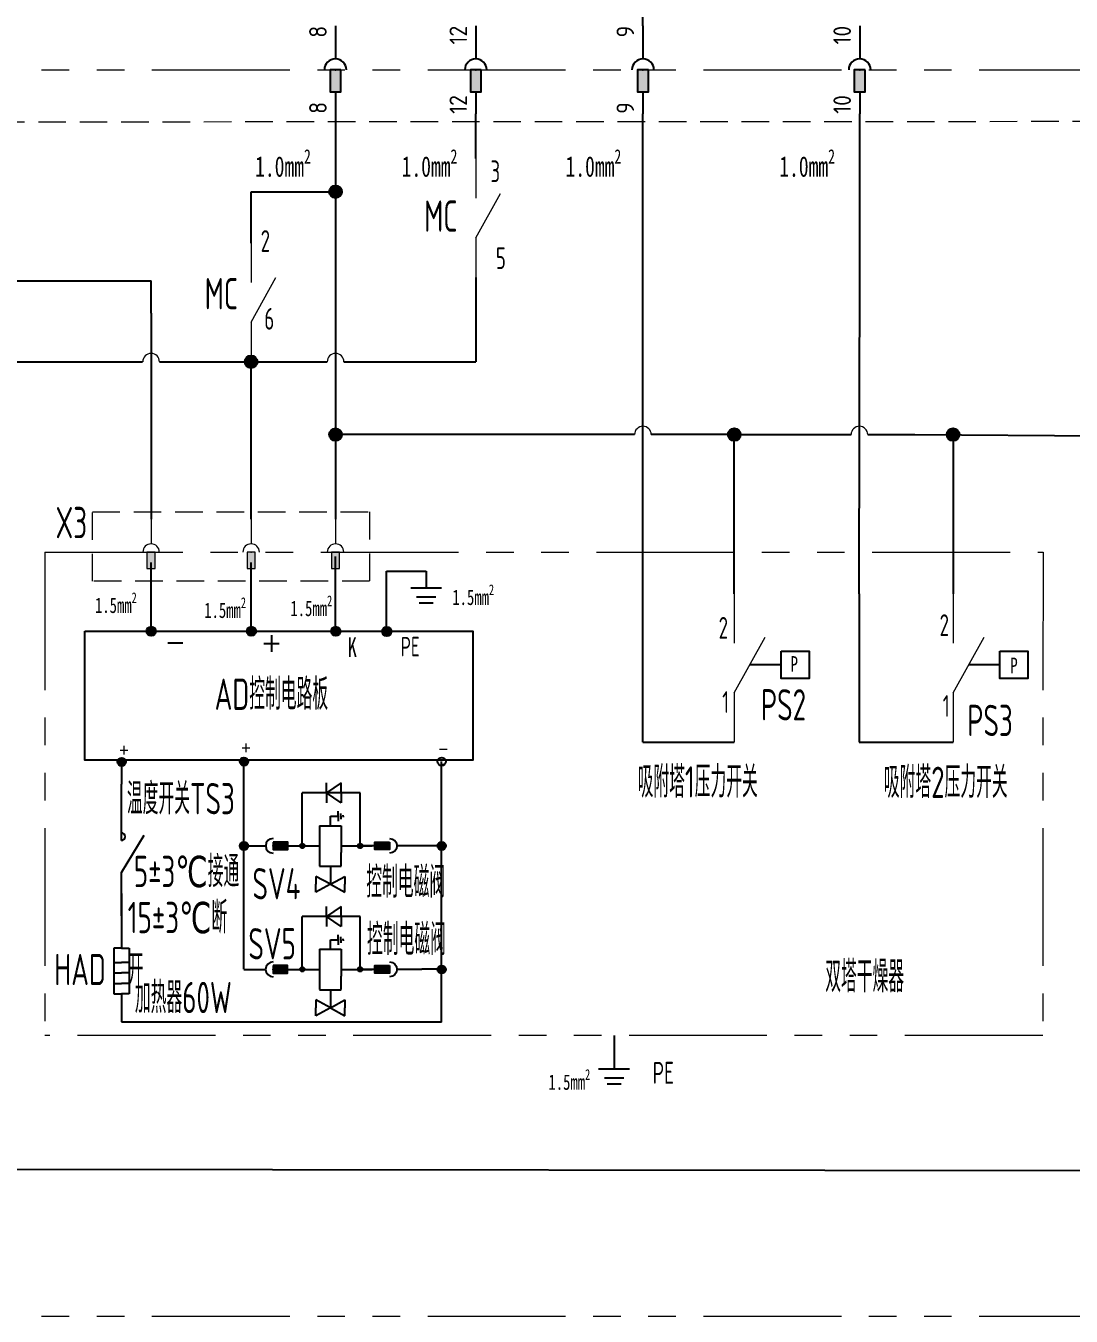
# Model space of a CAD drawing. Header units: millimetres. Extents: x 0 to 840, y 0 to 594.
# Drawn here: x 436.4 to 556.8, y 212.1 to 360.5 of the extents above; entities that cross this region are included whole.
import ezdxf
from ezdxf.enums import TextEntityAlignment as Align

# ---------------------------------------------------------------- set-up
doc = ezdxf.new("R2010")
doc.units = ezdxf.units.MM
for name, pattern in [('CENTER2', [12, 7, -1, 1, -1, 1, -1]), ('HIDDEN', [9.525, 6.35, -3.175]), ('PHANTOM2', [31.75, 15.875, -3.175, 3.175, -3.175, 3.175, -3.175])]:
    doc.linetypes.add(name, pattern=pattern)
for name, color, linetype, lineweight in [('BLK_0.5mm^2', 7, 'Continuous', 18), ('SYMS', 7, 'Continuous', 18), ('TAGS', 51, 'Continuous', 18), ('TERMS', 4, 'Continuous', 18), ('双点划线', 6, 'CENTER2', 18), ('尺寸线层', 3, 'Continuous', 13), ('标注', 3, 'Continuous', 18), ('虚线', 2, 'HIDDEN', 18)]:
    doc.layers.add(name, color=color, linetype=linetype, lineweight=lineweight)
doc.styles.add('WD', font='romans.shx', dxfattribs={"bigfont": 'gbcbig.shx'})
doc.styles.add('WD_IEC', font='isocp2.shx', dxfattribs={"width": 0.9, "bigfont": 'gbcbig.shx'})
doc.styles.add('海泰汉字样式', font='仿宋_GB2312_0.ttf', dxfattribs={"width": 0.7})

# ---------------------------------------------------------------- blocks, each defined once
blk = doc.blocks.new('fse')
blk.add_hatch(color=256).paths.add_polyline_path([(-62.47, -297.35), (-62.47, -293.6), (-64.34, -293.6), (-64.34, -297.35)], flags=0)
for p, q in [((-63.41, -286.1), (-63.41, -291.72)), ((-63.41, -297.35), (-63.41, -301.1))]:
    blk.add_line(p, q)
blk.add_lwpolyline([(-62.47, -293.6), (-64.34, -293.6), (-64.34, -297.35), (-62.47, -297.35)], close=True)
blk.add_arc((-63.41, -293.6), 1.88, 0, 180)
blk.add_point((-63.41, -293.6))
at = {"layer": 'TERMS', "style": 'WD_IEC'}
blk.add_attdef('1', text='', height=3, rotation=90, dxfattribs=at).set_placement((-64.91, -286.1), align=Align.RIGHT)
blk.add_attdef('1', (-64.91, -301.1), '', height=3, rotation=90, dxfattribs=at)
blk = doc.blocks.new('VC01JP_1')
blk.add_hatch(color=256).paths.add_polyline_path([(0.62, -2.5), (0.62, 0), (-0.62, 0), (-0.62, -2.5)], flags=0)
for p, q in [((0, 5), (0, 1.25)), ((0, -2.5), (0, -5))]:
    blk.add_line(p, q)
blk.add_lwpolyline([(0.62, 0), (-0.62, 0), (-0.62, -2.5), (0.62, -2.5)], close=True)
blk.add_arc((0, 0), 1.25, 0, 180)
blk.add_point((0, 0))
at = {"style": 'WD_IEC'}
for tag, p in [('INST', (-5.25, 8)), ('LOC', (-5.25, 5)), ('TAG1', (-5.25, 2)), ('DESC1', (-5.25, -5.1)), ('DESC2', (-5.25, -8.1)), ('DESC3', (-5.25, -11.1))]:
    blk.add_attdef(tag, text='', height=2, dxfattribs=at).set_placement(p, align=Align.RIGHT)
blk.add_attdef('TERM02', text='', height=2, rotation=90, dxfattribs=at).set_placement((-1, 5), align=Align.RIGHT)
for tag, p, height in [('X2TERM02', (0, 5), 0.32), ('X2TERMDESC02', (0, 4.48), 0.32), ('MFG', (2.75, 4), 1.5), ('CAT', (2.75, 1.5), 1.5), ('X4LINK', (-1.25, -1.25), 0.32), ('X1LINK', (1.25, -1.25), 0.32), ('ASSYCODE', (2.75, -2.75), 1), ('FAMILY', (2.75, -4.25), 1), ('X8TERM01', (0, -5), 0.32), ('X8TERMDESC01', (0, -5.52), 0.32), ('CATDESC', (2.75, -5.75), 1)]:
    blk.add_attdef(tag, p, '', height=height, dxfattribs=at)
blk.add_attdef('TERM01', (-1, -5), '', height=2, rotation=90, dxfattribs=at)
blk = doc.blocks.new('bfcgb')
blk.add_hatch(color=256).paths.add_polyline_path([(1495.06, 338, 1), (1492.9, 338, 1)])
blk.add_circle((1493.98, 338), 1.08)
blk = doc.blocks.new('VMS21P_1')
for p, q in [((0, 7.5), (0, 2.5)), ((0, -2.5), (3.125, 3.125)), ((0, -2.5), (0, -7.5))]:
    blk.add_line(p, q)
at = {"style": 'WD_IEC'}
for tag, p in [('INST', (-5.25, 7.75)), ('LOC', (-5.25, 4.25)), ('TAG2', (-5.25, 0.75)), ('XREF', (-5.25, -3.75)), ('DESC1', (-5.25, -7.6)), ('DESC2', (-5.25, -11.1)), ('DESC3', (-5.25, -14.6))]:
    blk.add_attdef(tag, text='', height=2.5, dxfattribs=at).set_placement(p, align=Align.RIGHT)
blk.add_attdef('TERM01', text='', height=2, rotation=90, dxfattribs=at).set_placement((-1, 7.5), align=Align.RIGHT)
for tag, p, height in [('X2TERM01', (0, 7.5), 0.32), ('X4LINK', (-2, 0), 0.32), ('X1LINK', (-0.5, 0), 0.32), ('CONTACT', (4, -3.5), 1), ('FAMILY', (4, -5), 1), ('X8TERM02', (0, -7.5), 0.32)]:
    blk.add_attdef(tag, p, '', height=height, dxfattribs=at)
blk.add_attdef('TERM02', (-1, -7.5), '', height=2, rotation=90, dxfattribs=at)
blk = doc.blocks.new('gwae')
blk.add_hatch(color=256).paths.add_polyline_path([(413.18, 275.01), (413.18, 278.76), (411.3, 278.76), (411.3, 275.01)], flags=0)
for p, q in [((412.24, 286.26), (412.24, 280.64)), ((412.24, 275.01), (412.24, 271.26))]:
    blk.add_line(p, q)
blk.add_lwpolyline([(413.18, 278.76), (411.3, 278.76), (411.3, 275.01), (413.18, 275.01)], close=True)
blk.add_arc((412.24, 278.76), 1.88, 0, 180)
blk.add_point((412.24, 278.76))
blk = doc.blocks.new('rq2e')
at = {"color": 7, "ltscale": 0.416487}
blk.add_line((1065.04, 260.3), (1065.04, 251.87), dxfattribs=at)
at = {"color": 7, "ltscale": 0.007597}
for p, q in [((1064.45, 256.26), (1064.49, 256.48)), ((1064.45, 256.26), (1064.49, 256.48)), ((1064.49, 256.03), (1064.45, 256.26)), ((1064.49, 256.03), (1064.45, 256.26)), ((1064.49, 256.48), (1064.62, 256.67)), ((1064.49, 256.48), (1064.62, 256.67)), ((1064.62, 255.84), (1064.49, 256.03)), ((1064.62, 255.84), (1064.49, 256.03)), ((1064.62, 256.67), (1064.81, 256.8)), ((1064.62, 256.67), (1064.81, 256.8)), ((1064.81, 255.71), (1064.62, 255.84)), ((1064.81, 255.71), (1064.62, 255.84)), ((1064.81, 256.8), (1065.04, 256.85)), ((1064.81, 256.8), (1065.04, 256.85)), ((1065.04, 255.66), (1064.81, 255.71)), ((1065.04, 255.66), (1064.81, 255.71)), ((1065.04, 256.85), (1065.27, 256.8)), ((1065.04, 256.85), (1065.27, 256.8)), ((1065.27, 255.71), (1065.04, 255.66)), ((1065.27, 255.71), (1065.04, 255.66)), ((1065.27, 256.8), (1065.46, 256.67)), ((1065.27, 256.8), (1065.46, 256.67)), ((1065.46, 255.84), (1065.27, 255.71)), ((1065.46, 255.84), (1065.27, 255.71)), ((1065.46, 256.67), (1065.59, 256.48)), ((1065.46, 256.67), (1065.59, 256.48)), ((1065.59, 256.03), (1065.46, 255.84)), ((1065.59, 256.03), (1065.46, 255.84)), ((1065.59, 256.48), (1065.63, 256.26)), ((1065.59, 256.48), (1065.63, 256.26)), ((1065.63, 256.26), (1065.59, 256.03)), ((1065.63, 256.26), (1065.59, 256.03)), ((1064.45, 241.44), (1064.49, 241.66)), ((1064.45, 241.44), (1064.49, 241.66)), ((1064.49, 241.21), (1064.45, 241.44)), ((1064.49, 241.21), (1064.45, 241.44)), ((1064.49, 241.66), (1064.62, 241.85)), ((1064.49, 241.66), (1064.62, 241.85)), ((1064.62, 241.02), (1064.49, 241.21)), ((1064.62, 241.02), (1064.49, 241.21)), ((1064.62, 241.85), (1064.81, 241.98)), ((1064.62, 241.85), (1064.81, 241.98)), ((1064.81, 240.89), (1064.62, 241.02)), ((1064.81, 240.89), (1064.62, 241.02)), ((1064.81, 241.98), (1065.04, 242.03)), ((1064.81, 241.98), (1065.04, 242.03)), ((1065.04, 240.85), (1064.81, 240.89)), ((1065.04, 240.85), (1064.81, 240.89)), ((1065.04, 242.03), (1065.27, 241.98)), ((1065.04, 242.03), (1065.27, 241.98)), ((1065.27, 240.89), (1065.04, 240.85)), ((1065.27, 240.89), (1065.04, 240.85)), ((1065.27, 241.98), (1065.46, 241.85)), ((1065.27, 241.98), (1065.46, 241.85)), ((1065.46, 241.02), (1065.27, 240.89)), ((1065.46, 241.02), (1065.27, 240.89)), ((1065.46, 241.85), (1065.59, 241.66)), ((1065.46, 241.85), (1065.59, 241.66)), ((1065.59, 241.21), (1065.46, 241.02)), ((1065.59, 241.21), (1065.46, 241.02)), ((1065.59, 241.66), (1065.63, 241.44)), ((1065.59, 241.66), (1065.63, 241.44)), ((1065.63, 241.44), (1065.59, 241.21)), ((1065.63, 241.44), (1065.59, 241.21))]:
    blk.add_line(p, q, dxfattribs=at)
at = {"color": 7, "ltscale": 0.445714}
for p, q in [((1065.03, 256.26), (1078.57, 256.26)), ((1065.03, 256.26), (1078.57, 256.26)), ((1065.04, 241.44), (1078.58, 241.44)), ((1065.04, 241.44), (1078.58, 241.44))]:
    blk.add_line(p, q, dxfattribs=at)
at = {"color": 7, "ltscale": 0.204694}
blk.add_line((1078.58, 250.04), (1078.57, 256.26), dxfattribs=at)
blk.add_line((1078.58, 250.04), (1078.57, 256.26), dxfattribs=at)
at = {"color": 7, "ltscale": 0.092843}
for q in [(1053.19, 252.81), (1053.19, 252.81), (1057.23, 252.81), (1057.23, 252.81), (1053.19, 245.38), (1053.19, 245.38), (1057.23, 245.38), (1057.23, 245.38)]:
    blk.add_line((1055.21, 249.09), q, dxfattribs=at)
at = {"color": 7, "ltscale": 0.044268}
for p, q in [((1053.19, 252.81), (1055.21, 252.81)), ((1053.19, 252.81), (1055.21, 252.81)), ((1053.19, 245.38), (1055.21, 245.38)), ((1053.19, 245.38), (1055.21, 245.38))]:
    blk.add_line(p, q, dxfattribs=at)
at = {"color": 7, "ltscale": 0.044269}
for p, q in [((1057.23, 252.81), (1055.21, 252.81)), ((1057.23, 252.81), (1055.21, 252.81)), ((1057.23, 245.38), (1055.21, 245.38)), ((1057.23, 245.38), (1055.21, 245.38))]:
    blk.add_line(p, q, dxfattribs=at)
at = {"color": 7, "ltscale": 0.18267}
for p, q in [((1059.83, 251.87), (1059.83, 246.32)), ((1070.2, 251.87), (1070.2, 246.32))]:
    blk.add_line(p, q, dxfattribs=at)
at = {"color": 7, "ltscale": 0.226511}
for p, q in [((1070.2, 251.87), (1059.88, 251.87)), ((1059.88, 246.32), (1063.32, 246.32)), ((1070.2, 246.32), (1063.32, 246.32)), ((1070.2, 246.32), (1063.32, 246.32))]:
    blk.add_line(p, q, dxfattribs=at)
at = {"color": 7, "ltscale": 0.121009}
blk.add_line((1059.83, 249.09), (1055.21, 249.09), dxfattribs=at)
at = {"color": 7, "ltscale": 0.067085}
blk.add_line((1070.2, 249.09), (1072.61, 249.09), dxfattribs=at)
at = {"color": 7, "ltscale": 0.04459}
blk.add_line((1072.61, 249.09), (1072.61, 247.05), dxfattribs=at)
at = {"color": 7, "ltscale": 0.148438}
for p in [(1076.03, 246.32), (1076.03, 246.32), (1081.13, 246.32), (1081.13, 246.32)]:
    blk.add_line(p, (1078.58, 250.04), dxfattribs=at)
at = {"color": 7, "ltscale": 0.083936}
for p, q in [((1078.58, 250.04), (1076.03, 250.04)), ((1078.58, 250.04), (1076.03, 250.04)), ((1078.58, 250.04), (1081.13, 250.04)), ((1078.58, 250.04), (1081.13, 250.04)), ((1078.58, 246.32), (1076.03, 246.32)), ((1078.58, 246.32), (1076.03, 246.32)), ((1078.58, 246.32), (1081.13, 246.32)), ((1078.58, 246.32), (1081.13, 246.32))]:
    blk.add_line(p, q, dxfattribs=at)
at = {"color": 7, "ltscale": 0.16075}
for q in [(1078.58, 250.04), (1078.58, 246.32)]:
    blk.add_line((1078.58, 241.44), q, dxfattribs=at)
at = {"color": 7, "ltscale": 0.321499}
blk.add_line((1065.04, 246.32), (1065.04, 238.35), dxfattribs=at)
at = {"color": 7, "ltscale": 0.028234}
blk.add_line((1072.61, 247.05), (1071.32, 247.05), dxfattribs=at)
at = {"color": 7, "ltscale": 0.016336}
for q in [(1071.86, 246.37), (1073.35, 246.37)]:
    blk.add_line((1072.61, 246.37), q, dxfattribs=at)
at = {"color": 7, "ltscale": 0.005879}
for q in [(1072.34, 245.77), (1072.88, 245.77)]:
    blk.add_line((1072.61, 245.77), q, dxfattribs=at)
at = {"color": 7, "ltscale": 0.028235}
blk.add_line((1072.61, 247.05), (1073.9, 247.05), dxfattribs=at)
at = {"color": 7}
for centre in [(1065.04, 256.26), (1065.04, 241.44)]:
    blk.add_circle(centre, 0.591, dxfattribs=at)
for points in [[(1065.59, 256.03), (1064.45, 256.26), (1064.62, 256.67), (1064.49, 256.48)], [(1065.59, 256.03), (1064.45, 256.26), (1064.62, 256.67), (1064.49, 256.48)], [(1065.59, 256.03), (1064.62, 255.84), (1064.45, 256.26), (1064.49, 256.03)], [(1065.59, 256.03), (1064.62, 255.84), (1064.45, 256.26), (1064.49, 256.03)], [(1065.59, 256.03), (1064.62, 256.67), (1065.04, 256.85), (1064.81, 256.8)], [(1065.59, 256.03), (1064.62, 256.67), (1065.04, 256.85), (1064.81, 256.8)], [(1065.59, 256.03), (1065.04, 255.66), (1064.62, 255.84), (1064.81, 255.71)], [(1065.59, 256.03), (1065.04, 255.66), (1064.62, 255.84), (1064.81, 255.71)], [(1065.59, 256.03), (1065.04, 256.85), (1065.46, 256.67), (1065.27, 256.8)], [(1065.59, 256.03), (1065.04, 256.85), (1065.46, 256.67), (1065.27, 256.8)], [(1065.59, 256.03), (1065.46, 255.84), (1065.04, 255.66), (1065.27, 255.71)], [(1065.59, 256.03), (1065.46, 255.84), (1065.04, 255.66), (1065.27, 255.71)], [(1065.59, 256.03), (1065.46, 256.67), (1065.63, 256.26), (1065.59, 256.48)], [(1065.59, 256.03), (1065.46, 256.67), (1065.63, 256.26), (1065.59, 256.48)], [(1065.59, 241.21), (1064.45, 241.44), (1064.62, 241.85), (1064.49, 241.66)], [(1065.59, 241.21), (1064.45, 241.44), (1064.62, 241.85), (1064.49, 241.66)], [(1065.59, 241.21), (1064.62, 241.02), (1064.45, 241.44), (1064.49, 241.21)], [(1065.59, 241.21), (1064.62, 241.02), (1064.45, 241.44), (1064.49, 241.21)], [(1065.59, 241.21), (1064.62, 241.85), (1065.04, 242.03), (1064.81, 241.98)], [(1065.59, 241.21), (1064.62, 241.85), (1065.04, 242.03), (1064.81, 241.98)], [(1065.59, 241.21), (1065.04, 240.85), (1064.62, 241.02), (1064.81, 240.89)], [(1065.59, 241.21), (1065.04, 240.85), (1064.62, 241.02), (1064.81, 240.89)], [(1065.59, 241.21), (1065.04, 242.03), (1065.46, 241.85), (1065.27, 241.98)], [(1065.59, 241.21), (1065.04, 242.03), (1065.46, 241.85), (1065.27, 241.98)], [(1065.59, 241.21), (1065.46, 241.02), (1065.04, 240.85), (1065.27, 240.89)], [(1065.59, 241.21), (1065.46, 241.02), (1065.04, 240.85), (1065.27, 240.89)], [(1065.59, 241.21), (1065.46, 241.85), (1065.63, 241.44), (1065.59, 241.66)], [(1065.59, 241.21), (1065.46, 241.85), (1065.63, 241.44), (1065.59, 241.66)]]:
    blk.add_solid(points, dxfattribs=at)
blk = doc.blocks.new('tgsef')
blk.add_line((948.94, -409.05), (948.94, -394.67))
at = {"color": 7, "ltscale": 0.287133}
blk.add_line((948.94, -417.26), (954.7, -407.73), dxfattribs=at)
at = {"color": 7}
blk.add_line((948.94, -428.35), (948.94, -417.26), dxfattribs=at)
blk.add_arc((948.94, -408.11), 0.938, 270, 90)

msp = doc.modelspace()

# ---------------------------------------------------------------- linework, layer by layer
for p, q in [((507.45, 360.55), (507.45, 432.8)), ((472.06, 350.42), (472.06, 303.78)), ((488.21, 350.42), (488.21, 350.42)), ((488.21, 345.26), (488.21, 350.42)), ((507.45, 334.55), (507.45, 350.42)), ((532.41, 334.55), (532.41, 350.42)), ((462.34, 341.45), (472.06, 341.45)), ((462.34, 335.55), (462.34, 341.45)), ((507.45, 278.1), (507.45, 334.55)), ((532.34, 295.19), (532.41, 334.55)), ((432.45, 331.21), (450.82, 331.21)), ((450.82, 327.49), (450.82, 331.21)), ((488.21, 331.59), (488.21, 321.89)), ((450.82, 327.49), (450.82, 303.78)), ((432.6, 321.89), (449.85, 321.89)), ((451.78, 321.89), (471.09, 321.89)), ((462.34, 303.78), (462.34, 321.89)), ((473.02, 321.89), (488.21, 321.89)), ((506.48, 313.5), (472.06, 313.5)), ((513.54, 313.5), (508.41, 313.5)), ((517.97, 313.5), (513.54, 313.5)), ((517.97, 295.19), (517.97, 313.5)), ((517.97, 313.5), (531.41, 313.5)), ((533.34, 313.5), (538.76, 313.5)), ((538.76, 313.5), (566.71, 313.32)), ((543.16, 313.5), (543.16, 295.19)), ((450.82, 290.89), (450.82, 298.8)), ((462.34, 290.89), (462.34, 298.8)), ((472.06, 290.89), (472.06, 299.48)), ((477.93, 290.87), (477.93, 297.8)), ((477.93, 297.8), (482.49, 297.8)), ((482.49, 297.8), (482.49, 295.87)), ((532.34, 295.19), (532.34, 278.1)), ((507.45, 278.1), (517.97, 278.1)), ((532.34, 278.1), (543.16, 278.1)), ((447.42, 275.89), (447.42, 273.28)), ((461.49, 266.18), (461.49, 275.86)), ((484.26, 245.89), (484.26, 275.89)), ((484.26, 266.18), (481.66, 266.18)), ((447.42, 260.7), (447.42, 254.39)), ((479.12, 251.97), (482, 251.97)), ((484.26, 251.97), (482, 251.97)), ((447.42, 249.15), (447.42, 245.94)), ((484.26, 245.89), (447.42, 245.89)), ((504.13, 244.37), (504.13, 240.52)), ((596.41, 228.76), (409.48, 228.94))]:
    msp.add_line(p, q)
at = {"color": 1}
for p, q in [((480.71, 295.87), (484.26, 295.87)), ((481.37, 294.84), (483.6, 294.84)), ((481.68, 294.15), (483.29, 294.15)), ((502.35, 240.52), (505.9, 240.52)), ((503.01, 239.49), (505.24, 239.49)), ((503.33, 238.81), (504.93, 238.81))]:
    msp.add_line(p, q, dxfattribs=at)
at = {"color": 7, "ltscale": 0.007597}
for p, q in [((450.31, 290.87), (450.35, 291.08)), ((450.31, 290.87), (450.35, 291.08)), ((450.35, 291.08), (450.46, 291.25)), ((450.35, 291.08), (450.46, 291.25)), ((450.46, 291.25), (450.64, 291.36)), ((450.46, 291.25), (450.64, 291.36)), ((450.64, 291.36), (450.84, 291.4)), ((450.64, 291.36), (450.84, 291.4)), ((450.84, 291.4), (451.04, 291.36)), ((450.84, 291.4), (451.04, 291.36)), ((451.04, 291.36), (451.22, 291.25)), ((451.04, 291.36), (451.22, 291.25)), ((451.22, 291.25), (451.33, 291.08)), ((451.22, 291.25), (451.33, 291.08)), ((451.33, 291.08), (451.37, 290.87)), ((451.33, 291.08), (451.37, 290.87)), ((461.83, 290.87), (461.87, 291.08)), ((461.83, 290.87), (461.87, 291.08)), ((461.87, 291.08), (461.99, 291.25)), ((461.87, 291.08), (461.99, 291.25)), ((461.99, 291.25), (462.16, 291.36)), ((461.99, 291.25), (462.16, 291.36)), ((462.16, 291.36), (462.36, 291.4)), ((462.16, 291.36), (462.36, 291.4)), ((462.36, 291.4), (462.57, 291.36)), ((462.36, 291.4), (462.57, 291.36)), ((462.57, 291.36), (462.74, 291.25)), ((462.57, 291.36), (462.74, 291.25)), ((462.74, 291.25), (462.85, 291.08)), ((462.74, 291.25), (462.85, 291.08)), ((462.85, 291.08), (462.9, 290.87)), ((462.85, 291.08), (462.9, 290.87)), ((471.55, 290.87), (471.59, 291.08)), ((471.55, 290.87), (471.59, 291.08)), ((471.59, 291.08), (471.7, 291.25)), ((471.59, 291.08), (471.7, 291.25)), ((471.7, 291.25), (471.87, 291.36)), ((471.7, 291.25), (471.87, 291.36)), ((471.87, 291.36), (472.08, 291.4)), ((471.87, 291.36), (472.08, 291.4)), ((472.08, 291.4), (472.28, 291.36)), ((472.08, 291.4), (472.28, 291.36)), ((472.28, 291.36), (472.45, 291.25)), ((472.28, 291.36), (472.45, 291.25)), ((472.45, 291.25), (472.57, 291.08)), ((472.45, 291.25), (472.57, 291.08)), ((472.57, 291.08), (472.61, 290.87)), ((472.57, 291.08), (472.61, 290.87)), ((477.42, 290.85), (477.46, 291.06)), ((477.42, 290.85), (477.46, 291.06)), ((477.46, 291.06), (477.57, 291.23)), ((477.46, 291.06), (477.57, 291.23)), ((477.57, 291.23), (477.75, 291.35)), ((477.57, 291.23), (477.75, 291.35)), ((477.75, 291.35), (477.95, 291.39)), ((477.75, 291.35), (477.95, 291.39)), ((477.95, 291.39), (478.15, 291.35)), ((477.95, 291.39), (478.15, 291.35)), ((478.15, 291.35), (478.33, 291.23)), ((478.15, 291.35), (478.33, 291.23)), ((478.33, 291.23), (478.44, 291.06)), ((478.33, 291.23), (478.44, 291.06)), ((478.44, 291.06), (478.48, 290.85)), ((478.44, 291.06), (478.48, 290.85)), ((450.35, 290.67), (450.31, 290.87)), ((450.35, 290.67), (450.31, 290.87)), ((450.46, 290.5), (450.35, 290.67)), ((450.46, 290.5), (450.35, 290.67)), ((450.64, 290.38), (450.46, 290.5)), ((450.64, 290.38), (450.46, 290.5)), ((450.84, 290.34), (450.64, 290.38)), ((450.84, 290.34), (450.64, 290.38)), ((451.04, 290.38), (450.84, 290.34)), ((451.04, 290.38), (450.84, 290.34)), ((451.22, 290.5), (451.04, 290.38)), ((451.22, 290.5), (451.04, 290.38)), ((451.33, 290.67), (451.22, 290.5)), ((451.33, 290.67), (451.22, 290.5)), ((451.37, 290.87), (451.33, 290.67)), ((451.37, 290.87), (451.33, 290.67)), ((461.87, 290.67), (461.83, 290.87)), ((461.87, 290.67), (461.83, 290.87)), ((461.99, 290.5), (461.87, 290.67)), ((461.99, 290.5), (461.87, 290.67)), ((462.16, 290.38), (461.99, 290.5)), ((462.16, 290.38), (461.99, 290.5)), ((462.36, 290.34), (462.16, 290.38)), ((462.36, 290.34), (462.16, 290.38)), ((462.57, 290.38), (462.36, 290.34)), ((462.57, 290.38), (462.36, 290.34)), ((462.74, 290.5), (462.57, 290.38)), ((462.74, 290.5), (462.57, 290.38)), ((462.85, 290.67), (462.74, 290.5)), ((462.85, 290.67), (462.74, 290.5)), ((462.9, 290.87), (462.85, 290.67)), ((462.9, 290.87), (462.85, 290.67)), ((471.59, 290.67), (471.55, 290.87)), ((471.59, 290.67), (471.55, 290.87)), ((471.7, 290.5), (471.59, 290.67)), ((471.7, 290.5), (471.59, 290.67)), ((471.87, 290.38), (471.7, 290.5)), ((471.87, 290.38), (471.7, 290.5)), ((472.08, 290.34), (471.87, 290.38)), ((472.08, 290.34), (471.87, 290.38)), ((472.28, 290.38), (472.08, 290.34)), ((472.28, 290.38), (472.08, 290.34)), ((472.45, 290.5), (472.28, 290.38)), ((472.45, 290.5), (472.28, 290.38)), ((472.57, 290.67), (472.45, 290.5)), ((472.57, 290.67), (472.45, 290.5)), ((472.61, 290.87), (472.57, 290.67)), ((472.61, 290.87), (472.57, 290.67)), ((477.46, 290.65), (477.42, 290.85)), ((477.46, 290.65), (477.42, 290.85)), ((477.57, 290.48), (477.46, 290.65)), ((477.57, 290.48), (477.46, 290.65)), ((477.75, 290.36), (477.57, 290.48)), ((477.75, 290.36), (477.57, 290.48)), ((477.95, 290.32), (477.75, 290.36)), ((477.95, 290.32), (477.75, 290.36)), ((478.15, 290.36), (477.95, 290.32)), ((478.15, 290.36), (477.95, 290.32)), ((478.33, 290.48), (478.15, 290.36)), ((478.33, 290.48), (478.15, 290.36)), ((478.44, 290.65), (478.33, 290.48)), ((478.44, 290.65), (478.33, 290.48)), ((478.48, 290.85), (478.44, 290.65)), ((478.48, 290.85), (478.44, 290.65)), ((447.62, 275.41), (447.44, 275.37)), ((447.62, 275.41), (447.44, 275.37)), ((447.77, 275.51), (447.62, 275.41)), ((447.77, 275.51), (447.62, 275.41)), ((447.87, 275.66), (447.77, 275.51)), ((447.87, 275.66), (447.77, 275.51)), ((447.91, 275.84), (447.87, 275.66)), ((447.91, 275.84), (447.87, 275.66)), ((461.51, 275.41), (461.33, 275.44)), ((461.51, 275.41), (461.33, 275.44)), ((461.69, 275.44), (461.51, 275.41)), ((461.69, 275.44), (461.51, 275.41)), ((461.84, 275.54), (461.69, 275.44)), ((461.84, 275.54), (461.69, 275.44)), ((461.94, 275.7), (461.84, 275.54)), ((461.94, 275.7), (461.84, 275.54)), ((461.98, 275.88), (461.94, 275.7)), ((461.98, 275.88), (461.94, 275.7)), ((484.47, 275.44), (484.28, 275.41)), ((484.47, 275.44), (484.28, 275.41)), ((484.62, 275.54), (484.47, 275.44)), ((484.62, 275.54), (484.47, 275.44)), ((484.72, 275.7), (484.62, 275.54)), ((484.72, 275.7), (484.62, 275.54)), ((461.03, 266.17), (461.07, 266.35)), ((461.03, 266.17), (461.07, 266.35)), ((461.07, 265.98), (461.03, 266.17)), ((461.07, 265.98), (461.03, 266.17)), ((461.07, 266.35), (461.17, 266.5)), ((461.07, 266.35), (461.17, 266.5)), ((461.17, 265.83), (461.07, 265.98)), ((461.17, 265.83), (461.07, 265.98)), ((461.17, 266.5), (461.33, 266.6)), ((461.17, 266.5), (461.33, 266.6)), ((461.33, 265.73), (461.17, 265.83)), ((461.33, 265.73), (461.17, 265.83)), ((461.33, 266.6), (461.51, 266.64)), ((461.33, 266.6), (461.51, 266.64)), ((461.51, 266.64), (461.69, 266.6)), ((461.51, 266.64), (461.69, 266.6)), ((461.69, 266.6), (461.84, 266.5)), ((461.69, 266.6), (461.84, 266.5)), ((461.84, 265.83), (461.69, 265.73)), ((461.84, 265.83), (461.69, 265.73)), ((461.84, 266.5), (461.94, 266.35)), ((461.84, 266.5), (461.94, 266.35)), ((461.94, 265.98), (461.84, 265.83)), ((461.94, 265.98), (461.84, 265.83)), ((461.94, 266.35), (461.98, 266.17)), ((461.94, 266.35), (461.98, 266.17)), ((461.98, 266.17), (461.94, 265.98)), ((461.98, 266.17), (461.94, 265.98)), ((483.81, 266.17), (483.85, 266.35)), ((483.81, 266.17), (483.85, 266.35)), ((483.85, 265.98), (483.81, 266.17)), ((483.85, 265.98), (483.81, 266.17)), ((483.85, 266.35), (483.95, 266.5)), ((483.85, 266.35), (483.95, 266.5)), ((483.95, 265.83), (483.85, 265.98)), ((483.95, 265.83), (483.85, 265.98)), ((483.95, 266.5), (484.1, 266.6)), ((483.95, 266.5), (484.1, 266.6)), ((484.1, 265.73), (483.95, 265.83)), ((484.1, 265.73), (483.95, 265.83)), ((484.1, 266.6), (484.28, 266.64)), ((484.1, 266.6), (484.28, 266.64)), ((484.28, 266.64), (484.47, 266.6)), ((484.28, 266.64), (484.47, 266.6)), ((484.47, 266.6), (484.62, 266.5)), ((484.47, 266.6), (484.62, 266.5)), ((484.62, 265.83), (484.47, 265.73)), ((484.62, 265.83), (484.47, 265.73)), ((484.62, 266.5), (484.72, 266.35)), ((484.62, 266.5), (484.72, 266.35)), ((484.72, 265.98), (484.62, 265.83)), ((484.72, 265.98), (484.62, 265.83)), ((484.72, 266.35), (484.76, 266.17)), ((484.72, 266.35), (484.76, 266.17)), ((484.76, 266.17), (484.72, 265.98)), ((484.76, 266.17), (484.72, 265.98)), ((461.51, 265.69), (461.33, 265.73)), ((461.51, 265.69), (461.33, 265.73)), ((461.69, 265.73), (461.51, 265.69)), ((461.69, 265.73), (461.51, 265.69)), ((484.28, 265.69), (484.1, 265.73)), ((484.28, 265.69), (484.1, 265.73)), ((484.47, 265.73), (484.28, 265.69)), ((484.47, 265.73), (484.28, 265.69)), ((484.46, 252.39), (484.62, 252.29)), ((484.46, 252.39), (484.62, 252.29)), ((484.62, 251.62), (484.46, 251.52)), ((484.62, 251.62), (484.46, 251.52)), ((484.62, 252.29), (484.72, 252.14)), ((484.62, 252.29), (484.72, 252.14)), ((484.72, 251.77), (484.62, 251.62)), ((484.72, 251.77), (484.62, 251.62)), ((484.72, 252.14), (484.76, 251.95)), ((484.72, 252.14), (484.76, 251.95)), ((484.76, 251.95), (484.72, 251.77)), ((484.76, 251.95), (484.72, 251.77))]:
    msp.add_line(p, q, dxfattribs=at)
at = {"color": 2, "linetype": 'HIDDEN'}
for p, q in [((523.38, 287), (519.75, 287)), ((548.56, 287), (544.94, 287))]:
    msp.add_line(p, q, dxfattribs=at)
at = {"color": 7}
msp.add_line((461.49, 251.97), (461.49, 266.18), dxfattribs=at)
at = {"color": 7, "ltscale": 0.036266}
for p, q in [((447.42, 254.39), (446.54, 254.39)), ((447.42, 254.39), (448.3, 254.39)), ((446.54, 252.75), (447.42, 252.75)), ((448.3, 252.75), (447.42, 252.75)), ((446.54, 251.55), (447.42, 251.55)), ((448.3, 251.55), (447.42, 251.55)), ((446.54, 250.35), (447.42, 250.35)), ((448.3, 250.35), (447.42, 250.35)), ((446.54, 249.15), (447.42, 249.15)), ((448.3, 249.15), (447.42, 249.15))]:
    msp.add_line(p, q, dxfattribs=at)
at = {"color": 7, "ltscale": 0.215638}
for p, q in [((446.54, 254.39), (446.54, 249.15)), ((448.3, 254.39), (448.3, 249.15))]:
    msp.add_line(p, q, dxfattribs=at)
for points in [[(443.21, 290.87), (487.86, 290.87), (487.86, 276.04), (443.21, 276.04)], [(523.38, 288.57), (526.59, 288.57), (526.59, 285.43), (523.38, 285.43)], [(548.56, 288.57), (551.78, 288.57), (551.78, 285.43), (548.56, 285.43)]]:
    msp.add_lwpolyline(points, close=True)
at = {"color": 7}
for centre, radius in [((450.84, 290.87), 0.532), ((462.36, 290.87), 0.532), ((472.08, 290.87), 0.532), ((477.95, 290.85), 0.532), ((447.44, 275.84), 0.473), ((461.51, 275.88), 0.473), ((484.28, 275.88), 0.473), ((461.51, 266.17), 0.473), ((484.28, 266.17), 0.473), ((484.28, 251.95), 0.473)]:
    msp.add_circle(centre, radius, dxfattribs=at)
for points in [[(451.33, 290.67), (450.31, 290.87), (450.46, 291.25), (450.35, 291.08)], [(451.33, 290.67), (450.31, 290.87), (450.46, 291.25), (450.35, 291.08)], [(451.33, 290.67), (450.46, 291.25), (450.84, 291.4), (450.64, 291.36)], [(451.33, 290.67), (450.46, 291.25), (450.84, 291.4), (450.64, 291.36)], [(451.33, 290.67), (450.84, 291.4), (451.22, 291.25), (451.04, 291.36)], [(451.33, 290.67), (450.84, 291.4), (451.22, 291.25), (451.04, 291.36)], [(451.33, 290.67), (451.22, 291.25), (451.37, 290.87), (451.33, 291.08)], [(451.33, 290.67), (451.22, 291.25), (451.37, 290.87), (451.33, 291.08)], [(462.85, 290.67), (461.83, 290.87), (461.99, 291.25), (461.87, 291.08)], [(462.85, 290.67), (461.83, 290.87), (461.99, 291.25), (461.87, 291.08)], [(462.85, 290.67), (461.99, 291.25), (462.36, 291.4), (462.16, 291.36)], [(462.85, 290.67), (461.99, 291.25), (462.36, 291.4), (462.16, 291.36)], [(462.85, 290.67), (462.36, 291.4), (462.74, 291.25), (462.57, 291.36)], [(462.85, 290.67), (462.36, 291.4), (462.74, 291.25), (462.57, 291.36)], [(462.85, 290.67), (462.74, 291.25), (462.9, 290.87), (462.85, 291.08)], [(462.85, 290.67), (462.74, 291.25), (462.9, 290.87), (462.85, 291.08)], [(472.57, 290.67), (471.55, 290.87), (471.7, 291.25), (471.59, 291.08)], [(472.57, 290.67), (471.55, 290.87), (471.7, 291.25), (471.59, 291.08)], [(472.57, 290.67), (471.7, 291.25), (472.08, 291.4), (471.87, 291.36)], [(472.57, 290.67), (471.7, 291.25), (472.08, 291.4), (471.87, 291.36)], [(472.57, 290.67), (472.08, 291.4), (472.45, 291.25), (472.28, 291.36)], [(472.57, 290.67), (472.08, 291.4), (472.45, 291.25), (472.28, 291.36)], [(472.57, 290.67), (472.45, 291.25), (472.61, 290.87), (472.57, 291.08)], [(472.57, 290.67), (472.45, 291.25), (472.61, 290.87), (472.57, 291.08)], [(478.44, 290.65), (477.42, 290.85), (477.57, 291.23), (477.46, 291.06)], [(478.44, 290.65), (477.42, 290.85), (477.57, 291.23), (477.46, 291.06)], [(478.44, 290.65), (477.57, 291.23), (477.95, 291.39), (477.75, 291.35)], [(478.44, 290.65), (477.57, 291.23), (477.95, 291.39), (477.75, 291.35)], [(478.44, 290.65), (477.95, 291.39), (478.33, 291.23), (478.15, 291.35)], [(478.44, 290.65), (477.95, 291.39), (478.33, 291.23), (478.15, 291.35)], [(478.44, 290.65), (478.33, 291.23), (478.48, 290.85), (478.44, 291.06)], [(478.44, 290.65), (478.33, 291.23), (478.48, 290.85), (478.44, 291.06)], [(451.33, 290.67), (450.46, 290.5), (450.31, 290.87), (450.35, 290.67)], [(451.33, 290.67), (450.46, 290.5), (450.31, 290.87), (450.35, 290.67)], [(451.33, 290.67), (450.84, 290.34), (450.46, 290.5), (450.64, 290.38)], [(451.33, 290.67), (450.84, 290.34), (450.46, 290.5), (450.64, 290.38)], [(451.33, 290.67), (451.22, 290.5), (450.84, 290.34), (451.04, 290.38)], [(451.33, 290.67), (451.22, 290.5), (450.84, 290.34), (451.04, 290.38)], [(462.85, 290.67), (461.99, 290.5), (461.83, 290.87), (461.87, 290.67)], [(462.85, 290.67), (461.99, 290.5), (461.83, 290.87), (461.87, 290.67)], [(462.85, 290.67), (462.36, 290.34), (461.99, 290.5), (462.16, 290.38)], [(462.85, 290.67), (462.36, 290.34), (461.99, 290.5), (462.16, 290.38)], [(462.85, 290.67), (462.74, 290.5), (462.36, 290.34), (462.57, 290.38)], [(462.85, 290.67), (462.74, 290.5), (462.36, 290.34), (462.57, 290.38)], [(472.57, 290.67), (471.7, 290.5), (471.55, 290.87), (471.59, 290.67)], [(472.57, 290.67), (471.7, 290.5), (471.55, 290.87), (471.59, 290.67)], [(472.57, 290.67), (472.08, 290.34), (471.7, 290.5), (471.87, 290.38)], [(472.57, 290.67), (472.08, 290.34), (471.7, 290.5), (471.87, 290.38)], [(472.57, 290.67), (472.45, 290.5), (472.08, 290.34), (472.28, 290.38)], [(472.57, 290.67), (472.45, 290.5), (472.08, 290.34), (472.28, 290.38)], [(478.44, 290.65), (477.57, 290.48), (477.42, 290.85), (477.46, 290.65)], [(478.44, 290.65), (477.57, 290.48), (477.42, 290.85), (477.46, 290.65)], [(478.44, 290.65), (477.95, 290.32), (477.57, 290.48), (477.75, 290.36)], [(478.44, 290.65), (477.95, 290.32), (477.57, 290.48), (477.75, 290.36)], [(478.44, 290.65), (478.33, 290.48), (477.95, 290.32), (478.15, 290.36)], [(478.44, 290.65), (478.33, 290.48), (477.95, 290.32), (478.15, 290.36)], [(447.87, 275.66), (447.1, 276.18), (447.44, 276.32), (447.26, 276.28)], [(447.87, 275.66), (447.1, 276.18), (447.44, 276.32), (447.26, 276.28)], [(447.87, 275.66), (447.44, 276.32), (447.77, 276.18), (447.62, 276.28)], [(447.87, 275.66), (447.44, 276.32), (447.77, 276.18), (447.62, 276.28)], [(461.94, 275.7), (461.03, 275.88), (461.17, 276.21), (461.07, 276.06)], [(461.94, 275.7), (461.03, 275.88), (461.17, 276.21), (461.07, 276.06)], [(461.94, 275.7), (461.17, 276.21), (461.51, 276.35), (461.33, 276.32)], [(461.94, 275.7), (461.17, 276.21), (461.51, 276.35), (461.33, 276.32)], [(461.94, 275.7), (461.51, 276.35), (461.84, 276.21), (461.69, 276.32)], [(461.94, 275.7), (461.51, 276.35), (461.84, 276.21), (461.69, 276.32)], [(461.94, 275.7), (461.84, 276.21), (461.98, 275.88), (461.94, 276.06)], [(461.94, 275.7), (461.84, 276.21), (461.98, 275.88), (461.94, 276.06)], [(447.87, 275.66), (446.96, 275.84), (447.1, 276.18), (447, 276.02)], [(447.87, 275.66), (446.96, 275.84), (447.1, 276.18), (447, 276.02)], [(447.87, 275.66), (447.1, 275.51), (446.96, 275.84), (447, 275.66)], [(447.87, 275.66), (447.1, 275.51), (446.96, 275.84), (447, 275.66)], [(447.87, 275.66), (447.44, 275.37), (447.1, 275.51), (447.26, 275.41)], [(447.87, 275.66), (447.44, 275.37), (447.1, 275.51), (447.26, 275.41)], [(447.87, 275.66), (447.77, 275.51), (447.44, 275.37), (447.62, 275.41)], [(447.87, 275.66), (447.77, 275.51), (447.44, 275.37), (447.62, 275.41)], [(447.87, 275.66), (447.77, 276.18), (447.91, 275.84), (447.87, 276.02)], [(447.87, 275.66), (447.77, 276.18), (447.91, 275.84), (447.87, 276.02)], [(461.94, 275.7), (461.17, 275.54), (461.03, 275.88), (461.07, 275.7)], [(461.94, 275.7), (461.17, 275.54), (461.03, 275.88), (461.07, 275.7)], [(461.94, 275.7), (461.51, 275.41), (461.17, 275.54), (461.33, 275.44)], [(461.94, 275.7), (461.51, 275.41), (461.17, 275.54), (461.33, 275.44)], [(461.94, 275.7), (461.84, 275.54), (461.51, 275.41), (461.69, 275.44)], [(461.94, 275.7), (461.84, 275.54), (461.51, 275.41), (461.69, 275.44)], [(484.72, 275.7), (484.28, 275.41), (483.95, 275.54), (484.1, 275.44)], [(484.72, 275.7), (484.28, 275.41), (483.95, 275.54), (484.1, 275.44)], [(484.72, 275.7), (484.62, 275.54), (484.28, 275.41), (484.47, 275.44)], [(484.72, 275.7), (484.62, 275.54), (484.28, 275.41), (484.47, 275.44)], [(461.94, 265.98), (461.03, 266.17), (461.17, 266.5), (461.07, 266.35)], [(461.94, 265.98), (461.03, 266.17), (461.17, 266.5), (461.07, 266.35)], [(461.94, 265.98), (461.17, 265.83), (461.03, 266.17), (461.07, 265.98)], [(461.94, 265.98), (461.17, 265.83), (461.03, 266.17), (461.07, 265.98)], [(461.94, 265.98), (461.17, 266.5), (461.51, 266.64), (461.33, 266.6)], [(461.94, 265.98), (461.17, 266.5), (461.51, 266.64), (461.33, 266.6)], [(461.94, 265.98), (461.51, 265.69), (461.17, 265.83), (461.33, 265.73)], [(461.94, 265.98), (461.51, 265.69), (461.17, 265.83), (461.33, 265.73)], [(461.94, 265.98), (461.51, 266.64), (461.84, 266.5), (461.69, 266.6)], [(461.94, 265.98), (461.51, 266.64), (461.84, 266.5), (461.69, 266.6)], [(461.94, 265.98), (461.84, 265.83), (461.51, 265.69), (461.69, 265.73)], [(461.94, 265.98), (461.84, 265.83), (461.51, 265.69), (461.69, 265.73)], [(461.94, 265.98), (461.84, 266.5), (461.98, 266.17), (461.94, 266.35)], [(461.94, 265.98), (461.84, 266.5), (461.98, 266.17), (461.94, 266.35)], [(484.72, 265.98), (483.81, 266.17), (483.95, 266.5), (483.85, 266.35)], [(484.72, 265.98), (483.81, 266.17), (483.95, 266.5), (483.85, 266.35)], [(484.72, 265.98), (483.95, 265.83), (483.81, 266.17), (483.85, 265.98)], [(484.72, 265.98), (483.95, 265.83), (483.81, 266.17), (483.85, 265.98)], [(484.72, 265.98), (483.95, 266.5), (484.28, 266.64), (484.1, 266.6)], [(484.72, 265.98), (483.95, 266.5), (484.28, 266.64), (484.1, 266.6)], [(484.72, 265.98), (484.28, 265.69), (483.95, 265.83), (484.1, 265.73)], [(484.72, 265.98), (484.28, 265.69), (483.95, 265.83), (484.1, 265.73)], [(484.72, 265.98), (484.28, 266.64), (484.62, 266.5), (484.47, 266.6)], [(484.72, 265.98), (484.28, 266.64), (484.62, 266.5), (484.47, 266.6)], [(484.72, 265.98), (484.62, 265.83), (484.28, 265.69), (484.47, 265.73)], [(484.72, 265.98), (484.62, 265.83), (484.28, 265.69), (484.47, 265.73)], [(484.72, 265.98), (484.62, 266.5), (484.76, 266.17), (484.72, 266.35)], [(484.72, 265.98), (484.62, 266.5), (484.76, 266.17), (484.72, 266.35)], [(484.72, 251.77), (483.81, 251.95), (483.95, 252.29), (483.85, 252.14)], [(484.72, 251.77), (483.81, 251.95), (483.95, 252.29), (483.85, 252.14)], [(484.72, 251.77), (483.95, 251.62), (483.81, 251.95), (483.85, 251.77)], [(484.72, 251.77), (483.95, 251.62), (483.81, 251.95), (483.85, 251.77)], [(484.72, 251.77), (483.95, 252.29), (484.28, 252.43), (484.1, 252.39)], [(484.72, 251.77), (483.95, 252.29), (484.28, 252.43), (484.1, 252.39)], [(484.72, 251.77), (484.28, 251.48), (483.95, 251.62), (484.1, 251.52)], [(484.72, 251.77), (484.28, 251.48), (483.95, 251.62), (484.1, 251.52)], [(484.72, 251.77), (484.28, 252.43), (484.62, 252.29), (484.46, 252.39)], [(484.72, 251.77), (484.28, 252.43), (484.62, 252.29), (484.46, 252.39)], [(484.72, 251.77), (484.62, 251.62), (484.28, 251.48), (484.46, 251.52)], [(484.72, 251.77), (484.62, 251.62), (484.28, 251.48), (484.46, 251.52)], [(484.72, 251.77), (484.62, 252.29), (484.76, 251.95), (484.72, 252.14)], [(484.72, 251.77), (484.62, 252.29), (484.76, 251.95), (484.72, 252.14)]]:
    msp.add_solid(points, dxfattribs=at)
at = {"layer": 'BLK_0.5mm^2'}
for centre in [(450.82, 321.89), (472.06, 321.89), (507.45, 313.5), (532.37, 313.5)]:
    msp.add_arc(centre, 0.964, 0, 180, dxfattribs=at)
at = {"layer": '双点划线', "linetype": 'PHANTOM2'}
for p, q in [((69.92, 355.48), (674.65, 355.48)), ((438.6, 299.98), (553.52, 299.98)), ((438.6, 299.98), (438.6, 244.37)), ((553.52, 299.98), (553.48, 244.37)), ((553.48, 244.37), (438.57, 244.37)), ((69.92, 212.05), (674.65, 212.05))]:
    msp.add_line(p, q, dxfattribs=at)
at = {"layer": '虚线', "ltscale": 0.5}
for p, q in [((204.48, 349.41), (660.05, 349.6)), ((444.06, 304.6), (475.98, 304.6)), ((444.06, 296.62), (444.06, 304.6)), ((475.98, 304.6), (475.98, 296.62)), ((475.98, 296.62), (444.06, 296.62))]:
    msp.add_line(p, q, dxfattribs=at)

# ---------------------------------------------------------------- block references
ref = msp.add_blockref('fse', (514.85, 553.66), dxfattribs=dict(xscale=0.675, yscale=0.675, zscale=0.675))
ref.add_attrib('1', '8', (471.04, 350.42), dxfattribs={"layer": 'TERMS', "height": 2.02, "rotation": 90, "style": 'WD_IEC'})
ref.add_attrib('1', '8', dxfattribs={"layer": 'TERMS', "height": 2.02, "rotation": 90, "style": 'WD_IEC'}).set_placement((471.04, 360.55), align=Align.RIGHT)
ref = msp.add_blockref('fse', (531.01, 553.66), dxfattribs=dict(xscale=0.675, yscale=0.675, zscale=0.675))
ref.add_attrib('1', '12', (487.2, 350.42), dxfattribs={"layer": 'TERMS', "height": 2.025, "rotation": 90, "style": 'WD_IEC'})
ref.add_attrib('1', '12', dxfattribs={"layer": 'TERMS', "height": 2.025, "rotation": 90, "style": 'WD_IEC'}).set_placement((487.2, 360.55), align=Align.RIGHT)
ref = msp.add_blockref('fse', (550.25, 553.66), dxfattribs=dict(xscale=0.675, yscale=0.675, zscale=0.675))
ref.add_attrib('1', '9', (506.43, 350.42), dxfattribs={"layer": 'TERMS', "height": 2.02, "rotation": 90, "style": 'WD_IEC'})
ref.add_attrib('1', '9', dxfattribs={"layer": 'TERMS', "height": 2.02, "rotation": 90, "style": 'WD_IEC'}).set_placement((506.43, 360.55), align=Align.RIGHT)
ref = msp.add_blockref('fse', (575.21, 553.66), dxfattribs=dict(xscale=0.675, yscale=0.675, zscale=0.675))
ref.add_attrib('1', '10', (531.4, 350.42), dxfattribs={"layer": 'TERMS', "height": 2.025, "rotation": 90, "style": 'WD_IEC'})
ref.add_attrib('1', '10', dxfattribs={"layer": 'TERMS', "height": 2.025, "rotation": 90, "style": 'WD_IEC'}).set_placement((531.4, 360.55), align=Align.RIGHT)
for name, p, xscale, yscale, zscale in [('bfcgb', (-536.38, 113.3), 0.675, 0.675, 0.675), ('bfcgb', (-546.1, 93.73), 0.675, 0.675, 0.675), ('bfcgb', (-536.38, 85.35), 0.675, 0.675, 0.675), ('bfcgb', (-490.47, 85.35), 0.675, 0.675, 0.675), ('bfcgb', (-465.28, 85.35), 0.675, 0.675, 0.675), ('tgsef', (20.39, 450.88), 0.45, 0.45, 0.45)]:
    msp.add_blockref(name, p, dxfattribs=dict(xscale=xscale, yscale=yscale, zscale=zscale))
at = {"yscale": 0.45, "zscale": 0.45}
for name, p, xscale, rotation in [('rq2e', (583.55, -213.09), 0.45, 90), ('gwae', (590.31, 80.67), 0.45, 90), ('gwae', (352.84, 80.67), -0.45, 270), ('rq2e', (583.55, -227.3), 0.45, 90), ('gwae', (590.3, 66.46), 0.45, 90), ('gwae', (352.84, 66.46), -0.45, 270)]:
    msp.add_blockref(name, p, dxfattribs=dict(at, xscale=xscale, rotation=rotation))
at = {"layer": 'SYMS'}
for p, xscale, yscale, zscale in [((488.21, 338.42), 0.91125, 0.91125, 0.91125), ((462.34, 328.72), 0.91125, 0.91125, 0.91125), ((517.97, 286.65), 1.1390625, 1.1390625, 1.1390625), ((543.16, 286.65), 1.1390625, 1.1390625, 1.1390625)]:
    msp.add_blockref('VMS21P_1', p, dxfattribs=dict(at, xscale=xscale, yscale=yscale, zscale=zscale))
at = {"layer": 'SYMS', "linetype": 'PHANTOM2', "xscale": 0.759375, "yscale": 0.759375, "zscale": 0.759375}
for p in [(450.82, 299.98), (462.34, 299.98), (472.06, 299.98)]:
    msp.add_blockref('VC01JP_1', p, dxfattribs=at)

# ---------------------------------------------------------------- texts
at = {"char_height": 1.8, "attachment_point": 1, "style": '海泰汉字样式'}
for insert in [(517.65, 288.01), (542.95, 287.85)]:
    msp.add_mtext_dynamic_manual_height_columns('\\pi6.7946;P', width=14.3043, gutter_width=60, heights=[0], dxfattribs=dict(at, insert=insert))
at = {"layer": 'BLK_0.5mm^2', "width": 18.1286, "attachment_point": 1, "line_spacing_factor": 0.99982, "style": '海泰汉字样式'}
for s, insert, char_height in [('{\\Fisocp2,gbcbig|c134;\\C3;2}', (541.61, 292.83), 2.5), ('{\\Fisocp2,gbcbig|c134;\\C3;2}', (516.17, 292.52), 2.5), ('{\\Fisocp2,gbcbig|c134;\\C3;1}', (516.58, 283.98), 2.5), ('{\\Fisocp2,gbcbig|c134;\\C3;PS2}', (521.03, 284.21), 3.6), ('{\\Fisocp2,gbcbig|c134;\\C3;1}', (541.97, 283.53), 2.5), ('{\\Fisocp2,gbcbig|c134;\\C3;PS3}', (544.79, 282.41), 3.6)]:
    msp.add_mtext(s, dxfattribs=dict(at, insert=insert, char_height=char_height))
at = {"layer": 'TAGS', "attachment_point": 1}
for s, insert, char_height, width, style in [('+', (463.43, 290.76), 2.25, 10.6319, 'WD'), ('K', (473.44, 290.18), 2.25, 10.6319, '海泰汉字样式'), ('-', (452.35, 290.84), 2.25, 10.6319, 'WD'), ('{\\H0.8571x;+}', (461.09, 278.11), 1.35, 9.4506, 'WD'), ('{\\H0.8571x;+}', (447.05, 277.84), 1.35, 9.4506, 'WD'), ('{\\H0.8571x;-}', (483.83, 277.97), 1.35, 9.4506, 'WD')]:
    msp.add_mtext(s, dxfattribs=dict(at, insert=insert, char_height=char_height, width=width, style=style))
at = {"layer": 'TAGS', "insert": (479.57, 290.23), "char_height": 2.25, "width": 10.6319, "attachment_point": 1, "line_spacing_factor": 0.99982, "style": '海泰汉字样式'}
msp.add_mtext('{\\Fisocp2,gbcbig|c134;\\W0.7;\\C3;PE}', dxfattribs=at)
at = {"layer": '尺寸线层', "attachment_point": 1, "line_spacing_factor": 0.99982, "style": '海泰汉字样式'}
for s, insert, char_height, width in [('{\\Fisocp2,gbcbig|c134;\\C3;3}', (489.9, 345.05), 2.5, 26.1466), ('{\\Fisocp2,gbcbig|c134;\\C3;MC}', (482.26, 340.45), 3.6, 26.1466), ('{\\Fisocp2,gbcbig|c134;\\C3;2}', (463.44, 337.03), 2.5, 26.1466), ('{\\Fisocp2,gbcbig|c134;\\C3;5}', (490.52, 335.06), 2.5, 26.1466), ('{\\Fisocp2,gbcbig|c134;\\C3;MC}', (456.99, 331.52), 3.6, 26.1466), ('{\\Fisocp2,gbcbig|c134;\\C3;6}', (463.86, 328.08), 2.5, 26.1466), ('{\\Fisocp2,gbcbig|c0;\\C3;X\\Fisocp2,gbcbig|c134;3}', (439.82, 305.18), 3.6, 25.9147), ('{\\Fisocp2,gbcbig|c134;\\C3;AD控制电路板}', (458.14, 285.43), 3.6, 30.1529), ('{\\Fisocp2,gbcbig|c134;\\C3;吸附塔1压力开关}', (506.84, 275.34), 3.6, 29.1526), ('{\\Fisocp2,gbcbig|c134;\\C3;吸附塔2压力开关}', (535.19, 275.29), 3.6, 31.7209), ('{\\Fisocp2,gbcbig|c134;\\C3;温度开关TS3}', (448.04, 273.41), 3.6, 47.944), ('{\\Fisocp2,gbcbig|c134;\\C3;5±3℃接通}', (448.83, 265.03), 3.6, 12.053), ('{\\Fisocp2,gbcbig|c134;\\C3;控制电磁阀}', (475.6, 263.8), 3.6, 16.1143), ('{\\Fisocp2,gbcbig|c134;\\C3;15±3℃断开}', (448.13, 259.73), 3.6, 12.053), ('{\\Fisocp2,gbcbig|c134;\\C3;控制电磁阀}', (475.69, 257.2), 3.6, 16.1143), ('{\\Fisocp2,gbcbig|c134;\\C3;双塔干燥器}', (528.44, 252.93), 3.6, 18.1286), ('{\\Fisocp2,gbcbig|c134;\\C3;加热器60W}', (448.96, 250.53), 3.6, 16.1143), ('{\\Fisocp2,gbcbig|c134;\\W0.7;\\C3;PE}', (508.57, 241.32), 2.5312, 13.496)]:
    msp.add_mtext(s, dxfattribs=dict(at, insert=insert, char_height=char_height, width=width))
at = {"layer": '尺寸线层', "char_height": 3.6, "attachment_point": 1, "style": '海泰汉字样式'}
for s, insert, width in [('{\\Fisocp,gbcbig|c134;\\W0.7;SV4}', (462.49, 263.62), 8.0442), ('{\\Fisocp,gbcbig|c134;\\W0.7;SV5}', (462.02, 256.71), 8.0442), ('{\\Fisocp,gbcbig|c134;\\C3;HAD}', (439.67, 253.75), 2.2184)]:
    msp.add_mtext(s, dxfattribs=dict(at, insert=insert, width=width))
at = {"layer": '标注', "color": 2, "attachment_point": 1, "style": '海泰汉字样式'}
for s, insert, char_height, width in [('\\A1;1.0mm{\\H0.7x;\\S2^ ;}', (462.8, 346.34), 2.3625, 8.6104), ('\\A1;1.0mm{\\H0.7x;\\S2^ ;}', (479.67, 346.34), 2.3625, 8.6104), ('\\A1;1.0mm{\\H0.7x;\\S2^ ;}', (498.54, 346.34), 2.3625, 8.6104), ('\\A1;1.0mm{\\H0.7x;\\S2^ ;}', (523.15, 346.34), 2.3625, 8.6104), ('\\A1;1.5mm{\\H0.7x;\\S2^ ;}', (485.5, 296.27), 1.7719, 6.4578), ('\\A1;1.5mm{\\H0.7x;\\S2^ ;}', (444.36, 295.35), 1.7719, 6.4578), ('\\A1;1.5mm{\\H0.7x;\\S2^ ;}', (456.94, 294.78), 1.7719, 6.4578), ('\\A1;1.5mm{\\H0.7x;\\S2^ ;}', (466.86, 294.99), 1.7719, 6.4578), ('\\A1;1.5mm{\\H0.7x;\\S2^ ;}', (496.57, 240.48), 1.7719, 6.4578)]:
    msp.add_mtext(s, dxfattribs=dict(at, insert=insert, char_height=char_height, width=width))

doc.saveas('drawing.dxf')
